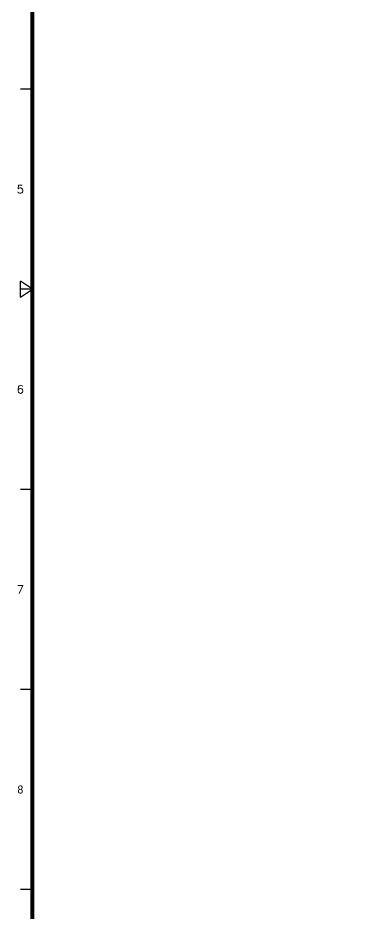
# Model space of a CAD drawing. Header units: millimetres. Extents: x 5329 to 6973, y -914 to -356.
# Drawn here: x 5329.3 to 5411.6, y -786.2 to -562.5 of the extents above; entities that cross this region are included whole.
import ezdxf
from ezdxf.enums import TextEntityAlignment as Align

# ---------------------------------------------------------------- set-up
doc = ezdxf.new("R2010")
doc.units = ezdxf.units.MM
doc.layers.get('0').update_dxf_attribs({"linetype": 'CONTINUOUS'})
doc.styles.add('SIM', font='simplex')
doc.styles.get("Standard").update_dxf_attribs({"font": 'gulim.ttc', "width": 0.8, "height": 2})

msp = doc.modelspace()

# ---------------------------------------------------------------- linework, layer by layer
for p, q in [((5332.88, -580.33), (5329.88, -580.33)), ((5329.88, -632.33), (5329.88, -628.33)), ((5332.88, -630.33), (5329.88, -628.33)), ((5329.88, -632.33), (5332.88, -630.33)), ((5332.88, -630.33), (5329.88, -630.33)), ((5332.88, -680.33), (5329.88, -680.33)), ((5332.88, -730.33), (5329.88, -730.33)), ((5332.88, -780.33), (5329.88, -780.33))]:
    msp.add_line(p, q)
at = {"const_width": 1}
msp.add_lwpolyline([(6132.88, -360.33), (5332.88, -360.33), (5332.88, -910.33), (6132.88, -910.33)], close=True, dxfattribs=at)

# ---------------------------------------------------------------- texts
at = {"style": 'SIM'}
for s, p in [('5', (5329.88, -605.33)), ('6', (5329.88, -655.33)), ('7', (5329.88, -705.33))]:
    msp.add_text(s, height=2, dxfattribs=at).set_placement(p, align=Align.MIDDLE)
msp.add_text('8', height=2).set_placement((5329.88, -755.33), align=Align.MIDDLE)

doc.saveas('drawing.dxf')
